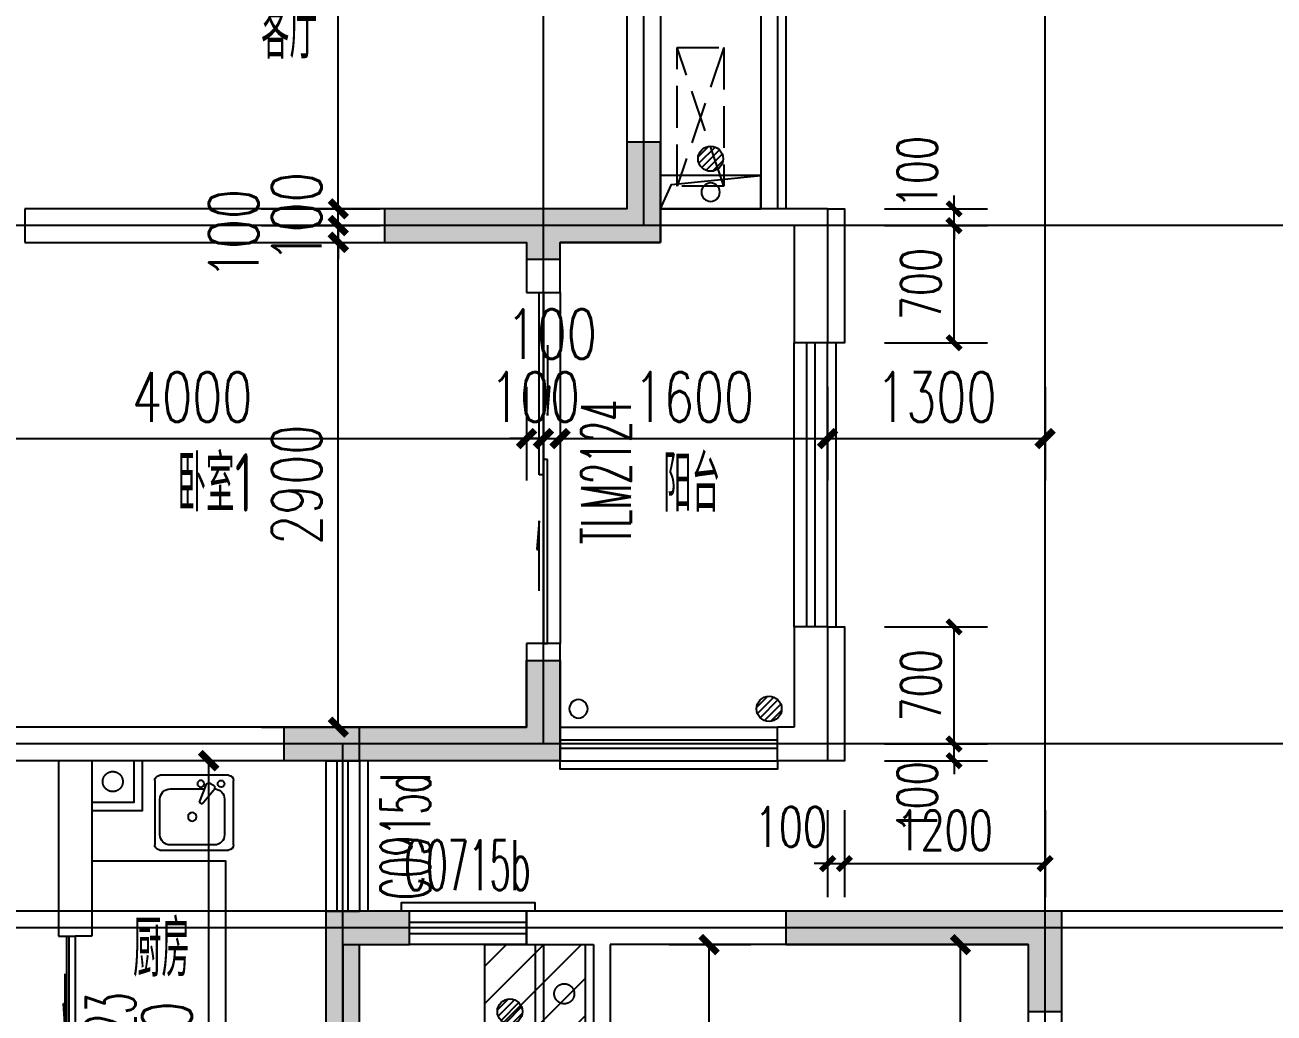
# Model space of a CAD drawing. Extents: x -59851 to 653804, y -249523 to 437614.
# Drawn here: x -2214 to 5256, y 17096 to 23006 of the extents above; entities that cross this region are included whole.
import ezdxf

# ---------------------------------------------------------------- set-up
doc = ezdxf.new("R2010")
doc.units = 0
doc.header["$LTSCALE"] = 1000
doc.header["$MEASUREMENT"] = 0
for name, pattern in [('CONTINOUS', [0]), ('DASH', [0.35, 0.25, -0.1]), ('PS', [3200, 1500, -200, 1500])]:
    doc.linetypes.add(name, pattern=pattern)
doc.layers.add('_S-PS(排水管)', color=255, linetype='Continuous', plot=False)
doc.layers.add('A-area(算半面积)', color=23, linetype='Continuous', plot=False)
for name, color, linetype in [('_S-空调立管', 7, 'Continuous'), ('A-Lvtry（卫生间）', 5, 'Continuous'), ('A-Lvtry（厨房）', 5, 'CONTINOUS'), ('A-外装饰线脚', 7, 'Continuous'), ('A-洞口', 105, 'Continuous'), ('A-空调室外机', 5, 'DASH'), ('A-第三道尺寸线', 105, 'Continuous'), ('A-线脚看线', 9, 'Continuous'), ('A-降板区域', 251, 'Continuous'), ('AE-FLOR', 151, 'Continuous'), ('DOTE', 16, 'Continuous'), ('NL', 5, 'Continuous'), ('PS', 6, 'PS'), ('PUB_HATCH', 8, 'Continuous'), ('PUB_TEXT', 7, 'Continuous'), ('WALL', 2, 'Continuous'), ('WINDOW', 4, 'Continuous'), ('WINDOW_TEXT', 7, 'Continuous'), ('剪力墙', 6, 'Continuous'), ('栏杆', 142, 'Continuous')]:
    doc.layers.add(name, color=color, linetype=linetype)
doc.layers.add('A-第四道尺寸线(线脚尺寸)', color=105, linetype='Continuous', lineweight=5)
doc.styles.add('_TCH_DIM_T3', font='SIMPLEX.shx', dxfattribs={"width": 0.705882, "bigfont": 'GBCBIG.shx'})
doc.styles.add('_TCH_WINDOW', font='SIMPLEX.shx', dxfattribs={"width": 0.7, "height": 3.5, "bigfont": 'GBCBIG.shx'})
doc.styles.get("Standard").update_dxf_attribs({"font": 'gbenor.shx', "width": 0.7, "bigfont": 'gbcbig.shx'})
doc.dimstyles.new('_TCH_ARCH&&100', dxfattribs={"dimtxt": 297.5, "dimasz": 100, "dimexe": 250, "dimexo": 300, "dimgap": 100, "dimtad": 1, "dimdec": 0, "dimzin": 0, "dimdsep": 46, "dimtxsty": '_TCH_DIM_T3', "dimblk": 'ARCHTICK', "dimcen": 0.09, "dimclrt": 7, "dimazin": 2, "dimtfac": 1, "dimtdec": 0, "dimtix": 1, "dimtmove": 2, "dimatfit": 3, "dimfxl": 0, "dimtolj": 1, "dimtzin": 0, "dimarcsym": 0})
doc.dimstyles.new('_TCH_ARCH&&80', dxfattribs={"dimtxt": 238, "dimasz": 80, "dimexe": 200, "dimexo": 240, "dimgap": 80, "dimtad": 1, "dimdec": 0, "dimzin": 0, "dimdsep": 46, "dimtxsty": '_TCH_DIM_T3', "dimblk": 'ARCHTICK', "dimcen": 0.09, "dimclrt": 7, "dimazin": 2, "dimtfac": 1, "dimtdec": 0, "dimtix": 1, "dimtmove": 2, "dimatfit": 3, "dimfxl": 0, "dimtolj": 1, "dimtzin": 0, "dimarcsym": 0})

# ---------------------------------------------------------------- blocks, each defined once
blk = doc.blocks.new('jgjlq030328')
at = {"layer": 'PUB_HATCH'}
for points in [[(-244735, 20811.9), (-244735, 21411.9), (-244935, 21411.9), (-244935, 21011.9), (-246385, 21011.9), (-246385, 20811.9), (-245535, 20811.9), (-245535, 20711.9), (-245335, 20711.9), (-245335, 20811.9)], [(-245335, 18311.9), (-245335, 17711.9), (-246985, 17711.9), (-246985, 17911.9), (-245535, 17911.9), (-245535, 18311.9)], [(-246235, 16811.9), (-246735, 16811.9), (-246735, 15161.9), (-246535, 15161.9), (-246535, 16611.9), (-246235, 16611.9)], [(-242335, 16211.9), (-242335, 16811.9), (-243985, 16811.9), (-243985, 16611.9), (-242535, 16611.9), (-242535, 16211.9)]]:
    blk.add_hatch(color=256, dxfattribs=at).paths.add_polyline_path(points)
at = {"layer": '剪力墙'}
for points in [[(-244735, 20811.9), (-244735, 21411.9), (-244935, 21411.9), (-244935, 21011.9), (-246385, 21011.9), (-246385, 20811.9), (-245535, 20811.9), (-245535, 20711.9), (-245335, 20711.9), (-245335, 20811.9)], [(-245335, 18311.9), (-245335, 17711.9), (-246985, 17711.9), (-246985, 17911.9), (-245535, 17911.9), (-245535, 18311.9)], [(-246235, 16811.9), (-246735, 16811.9), (-246735, 15161.9), (-246535, 15161.9), (-246535, 16611.9), (-246235, 16611.9)], [(-242335, 16211.9), (-242335, 16811.9), (-243985, 16811.9), (-243985, 16611.9), (-242535, 16611.9), (-242535, 16211.9)]]:
    blk.add_lwpolyline(points, close=True, dxfattribs=at)
blk = doc.blocks.new('zhouxianssceng0329')
at = {"layer": 'DOTE'}
for p, q in [((886.3, 144298.2), (886.3, 156469.4)), ((1486.3, 147398.2), (1486.3, 156469.4)), ((3886.3, 132089.9), (3886.3, 156469.4)), ((5501.3, 147398.2), (-22013.7, 147398.2)), ((5501.3, 144298.2), (-3313.7, 144298.2)), ((-313.7, 132089.9), (-313.7, 144298.2)), ((5501.3, 143298.2), (-44988.6, 143298.2)), ((5501.3, 143198.2), (-3313.7, 143198.2))]:
    blk.add_line(p, q, dxfattribs=at)
blk = doc.blocks.new('t4')
at = {"layer": 'A-Lvtry（卫生间）'}
for p, q in [((3876514.8, 2551819.5), (3876514.8, 2552229.1)), ((3876545.3, 2552259.6), (3876931.4, 2552259.6)), ((3876961.9, 2552229.1), (3876961.9, 2551819.5)), ((3876545.3, 2552144.6), (3876545.3, 2551880.5)), ((3876819.6, 2552205.6), (3876606.3, 2552205.6)), ((3876790.3, 2552072.2), (3876875.1, 2552142)), ((3876800.4, 2552054.6), (3876790.3, 2552072.2)), ((3876903.3, 2552093.1), (3876800.4, 2552054.6)), ((3876880.6, 2551880.5), (3876880.6, 2552084.6)), ((3876913.8, 2552122.3), (3876905.6, 2552136.5)), ((3876931.4, 2551789), (3876545.3, 2551789)), ((3876606.3, 2551819.5), (3876819.6, 2551819.5))]:
    blk.add_line(p, q, dxfattribs=at)
for centre, major_axis, start_param, end_param in [((3876545.3, 2552229.1), (-21.6, 21.6), -0.785398, 0.785398), ((3876931.4, 2552229.1), (-21.6, 21.6), 3.926991, 5.497787), ((3876606.3, 2552144.6), (-43.1, 43.1), -0.785398, 0.785398), ((3876819.6, 2552144.6), (43.1, 43.1), 5.497787, 7.068583), ((3876888, 2552126.3), (14.4, 14.4), 6.021386, 7.757331), ((3876911.1, 2552185.3), (-14.4, 14.4), 4.712389, 10.995574), ((3876911.1, 2552063.4), (14.4, 14.4), 6.283185283893945, 12.56637059107353), ((3876896.2, 2552112.2), (-14.4, 14.4), 2.714645, 4.45059), ((3876713, 2552012.6), (18, 18), 6.283185283897186, 12.56637059107677), ((3876606.3, 2551880.5), (-43.1, 43.1), 0.785398, 2.356194), ((3876819.6, 2551880.5), (-43.1, 43.1), 2.356194, 3.926991), ((3876545.3, 2551819.5), (21.6, 21.6), 2.356194, 3.926991), ((3876931.4, 2551819.5), (-21.6, 21.6), 2.356194, 3.926991)]:
    blk.add_ellipse(centre, major_axis=major_axis, ratio=1, start_param=start_param, end_param=end_param, dxfattribs=at)
blk = doc.blocks.new('$TCHSYS$WIN2D')
for p, q in [((-0.5, 0.5), (0.5, 0.5)), ((-0.5, 0.5), (-0.5, -0.5)), ((0.5, 0.5), (0.5, -0.5)), ((0.5, 0.1667), (-0.5, 0.1667)), ((0.5, -0.1667), (-0.5, -0.1667)), ((-0.5, -0.5), (0.5, -0.5))]:
    blk.add_line(p, q)
blk = doc.blocks.new('$DorLib2D$00000131')
at = {"color": 0, "linetype": 'Continuous'}
for p, q in [((0.15, 0.125), (0.2319, 0.1973)), ((0.2319, 0.1973), (0.2319, 0.125)), ((-0.5, 0.125), (-0.5, 0)), ((0.0192, 0.125), (-0.5, 0.125)), ((0.0192, 0), (0.0192, 0.125)), ((0.35, 0.125), (0.15, 0.125)), ((-0.5, 0), (0.0192, 0)), ((-0.024, 0), (0.5, 0)), ((-0.024, -0.125), (-0.024, 0)), ((0.5, 0), (0.5, -0.125)), ((-0.35, -0.125), (-0.15, -0.125)), ((-0.2319, -0.1973), (-0.2319, -0.125)), ((-0.15, -0.125), (-0.2319, -0.1973)), ((0.5, -0.125), (-0.024, -0.125))]:
    blk.add_line(p, q, dxfattribs=at)
blk = doc.blocks.new('_ArchTick')
at = {"color": 0, "linetype": 'ByBlock', "const_width": 0.4}
blk.add_lwpolyline([(-0.5, -0.5), (0.5, 0.5)], dxfattribs=at)
blk = doc.blocks.new('*D791')
at = {"layer": 'A-第三道尺寸线', "color": 0, "lineweight": -2, "transparency": 16777216}
for p, q in [((90062, 170234.8), (89410.7, 170234.8)), ((89660.7, 166634.8), (89660.7, 170234.8)), ((90062, 166634.8), (89410.7, 166634.8))]:
    blk.add_line(p, q, dxfattribs=at)
at = {"layer": 'Defpoints', "color": 0, "transparency": 16777216}
for p in [(89660.7, 170234.8), (90362, 170234.8), (90362, 166634.8)]:
    blk.add_point(p, dxfattribs=at)
at = {"layer": 'A-第三道尺寸线', "color": 0, "lineweight": -2, "transparency": 16777216, "xscale": 100, "yscale": 100, "zscale": 100}
for p, rotation in [((89660.7, 170234.8), 90), ((89660.7, 166634.8), 270)]:
    blk.add_blockref('_ArchTick', p, dxfattribs=dict(at, rotation=rotation))
at = {"layer": 'A-第三道尺寸线', "color": 7, "transparency": 16777216, "insert": (89412, 168434.8), "char_height": 297.5, "attachment_point": 5, "rotation": 90, "style": '_TCH_DIM_T3'}
blk.add_mtext('\\A1;3600', dxfattribs=at)
blk = doc.blocks.new('*D800')
at = {"layer": 'A-第三道尺寸线', "color": 0, "lineweight": -2, "transparency": 16777216}
for p, q in [((94439, 169134.8), (93906.7, 169134.8)), ((94156.7, 165434.8), (94156.7, 169134.8)), ((94439, 165434.8), (93906.7, 165434.8))]:
    blk.add_line(p, q, dxfattribs=at)
at = {"layer": 'Defpoints', "color": 0, "transparency": 16777216}
for p in [(94156.7, 169134.8), (94739, 169134.8), (94739, 165434.8)]:
    blk.add_point(p, dxfattribs=at)
at = {"layer": 'A-第三道尺寸线', "color": 0, "lineweight": -2, "transparency": 16777216, "xscale": 100, "yscale": 100, "zscale": 100}
for p, rotation in [((94156.7, 169134.8), 90), ((94156.7, 165434.8), 270)]:
    blk.add_blockref('_ArchTick', p, dxfattribs=dict(at, rotation=rotation))
at = {"layer": 'A-第三道尺寸线', "color": 7, "transparency": 16777216, "insert": (93908, 167284.8), "char_height": 297.5, "attachment_point": 5, "rotation": 90, "style": '_TCH_DIM_T3'}
blk.add_mtext('\\A1;3700', dxfattribs=at)
blk = doc.blocks.new('*D801')
at = {"layer": 'A-第三道尺寸线', "color": 0, "lineweight": -2, "transparency": 16777216}
for p, q in [((92414.9, 169134.8), (92903.1, 169134.8)), ((92653.2, 166634.8), (92653.1, 169134.8)), ((92415, 166634.8), (92903.2, 166634.8))]:
    blk.add_line(p, q, dxfattribs=at)
at = {"layer": 'Defpoints', "color": 0, "transparency": 16777216}
for p in [(92114.9, 169134.8), (92653.1, 169134.8), (92115, 166634.8)]:
    blk.add_point(p, dxfattribs=at)
at = {"layer": 'A-第三道尺寸线', "color": 0, "lineweight": -2, "transparency": 16777216, "xscale": 100, "yscale": 100, "zscale": 100}
for p, rotation in [((92653.1, 169134.8), 90.0034833089943), ((92653.2, 166634.8), 270.0034833089943)]:
    blk.add_blockref('_ArchTick', p, dxfattribs=dict(at, rotation=rotation))
at = {"layer": 'A-第三道尺寸线', "color": 7, "transparency": 16777216, "insert": (92901.9, 167884.8), "char_height": 297.5, "attachment_point": 5, "rotation": 270.00348, "style": '_TCH_DIM_T3'}
blk.add_mtext('\\A1;2500', dxfattribs=at)
blk = doc.blocks.new('ktswaj')
at = {"linetype": 'DASH'}
blk.add_lwpolyline([(15990.1, 179082.6), (15990.1, 178253.3), (16268.4, 178253.3), (16268.4, 179082.6)], close=True, dxfattribs=at)
for points in [[(15990.1, 179082.6), (16268.4, 178253.3)], [(15990.1, 178253.3), (16268.4, 179082.6)]]:
    blk.add_lwpolyline(points, dxfattribs=at)
blk = doc.blocks.new('*D803')
at = {"layer": 'A-第三道尺寸线', "color": 0, "lineweight": -2, "transparency": 16777216}
for p, q in [((6265.5, 175547.7), (6265.5, 174988)), ((10265.5, 175547.7), (10265.5, 174988)), ((6265.5, 175238), (10265.5, 175238))]:
    blk.add_line(p, q, dxfattribs=at)
at = {"layer": 'Defpoints', "color": 0, "transparency": 16777216}
for p in [(6265.5, 175847.7), (10265.5, 175847.7), (10265.5, 175238)]:
    blk.add_point(p, dxfattribs=at)
at = {"layer": 'A-第三道尺寸线', "color": 0, "lineweight": -2, "transparency": 16777216, "xscale": 100, "yscale": 100, "zscale": 100, "rotation": 180}
blk.add_blockref('_ArchTick', (6265.5, 175238), dxfattribs=at)
at = {"layer": 'A-第三道尺寸线', "color": 0, "lineweight": -2, "transparency": 16777216, "xscale": 100, "yscale": 100, "zscale": 100}
blk.add_blockref('_ArchTick', (10265.5, 175238), dxfattribs=at)
at = {"layer": 'A-第三道尺寸线', "color": 7, "transparency": 16777216, "insert": (8265.5, 175486.8), "char_height": 297.5, "attachment_point": 5, "style": '_TCH_DIM_T3'}
blk.add_mtext('\\A1;4000', dxfattribs=at)
blk = doc.blocks.new('*D804')
at = {"layer": 'A-第三道尺寸线', "color": 0, "lineweight": -2, "transparency": 16777216}
for p, q in [((10265.5, 175547.7), (10265.5, 174988)), ((10365.5, 175547.7), (10365.5, 174988)), ((10265.5, 175238), (10165.5, 175238)), ((10265.5, 175238), (10365.5, 175238)), ((10365.5, 175238), (10465.5, 175238))]:
    blk.add_line(p, q, dxfattribs=at)
at = {"layer": 'Defpoints', "color": 0, "transparency": 16777216}
for p in [(10265.5, 175847.7), (10365.5, 175847.7), (10365.5, 175238)]:
    blk.add_point(p, dxfattribs=at)
at = {"layer": 'A-第三道尺寸线', "color": 0, "lineweight": -2, "transparency": 16777216, "xscale": 100, "yscale": 100, "zscale": 100}
blk.add_blockref('_ArchTick', (10265.5, 175238), dxfattribs=at)
at = {"layer": 'A-第三道尺寸线', "color": 0, "lineweight": -2, "transparency": 16777216, "xscale": 100, "yscale": 100, "zscale": 100, "rotation": 180}
blk.add_blockref('_ArchTick', (10365.5, 175238), dxfattribs=at)
at = {"layer": 'A-第三道尺寸线', "color": 7, "transparency": 16777216, "insert": (10315.5, 175486.8), "char_height": 297.5, "attachment_point": 5, "style": '_TCH_DIM_T3'}
blk.add_mtext('\\A1;100', dxfattribs=at)
blk = doc.blocks.new('*D805')
at = {"layer": 'A-第三道尺寸线', "color": 0, "lineweight": -2, "transparency": 16777216}
for p, q in [((10365.5, 175547.7), (10365.5, 174988)), ((10465.5, 175547.7), (10465.5, 174988)), ((10365.5, 175238), (10265.5, 175238)), ((10365.5, 175238), (10465.5, 175238)), ((10465.5, 175238), (10565.5, 175238))]:
    blk.add_line(p, q, dxfattribs=at)
at = {"layer": 'Defpoints', "color": 0, "transparency": 16777216}
for p in [(10365.5, 175847.7), (10465.5, 175847.7), (10465.5, 175238)]:
    blk.add_point(p, dxfattribs=at)
at = {"layer": 'A-第三道尺寸线', "color": 0, "lineweight": -2, "transparency": 16777216, "xscale": 100, "yscale": 100, "zscale": 100}
blk.add_blockref('_ArchTick', (10365.5, 175238), dxfattribs=at)
at = {"layer": 'A-第三道尺寸线', "color": 0, "lineweight": -2, "transparency": 16777216, "xscale": 100, "yscale": 100, "zscale": 100, "rotation": 180}
blk.add_blockref('_ArchTick', (10465.5, 175238), dxfattribs=at)
at = {"layer": 'A-第三道尺寸线', "color": 7, "transparency": 16777216, "insert": (10415.5, 175863), "char_height": 297.5, "attachment_point": 5, "style": '_TCH_DIM_T3'}
blk.add_mtext('\\A1;100', dxfattribs=at)
blk = doc.blocks.new('*D806')
at = {"layer": 'A-第三道尺寸线', "color": 0, "lineweight": -2, "transparency": 16777216}
for p, q in [((10465.5, 175547.7), (10465.5, 174988)), ((12065.5, 175547.7), (12065.5, 174988)), ((10465.5, 175238), (12065.5, 175238))]:
    blk.add_line(p, q, dxfattribs=at)
at = {"layer": 'Defpoints', "color": 0, "transparency": 16777216}
for p in [(10465.5, 175847.7), (12065.5, 175847.7), (12065.5, 175238)]:
    blk.add_point(p, dxfattribs=at)
at = {"layer": 'A-第三道尺寸线', "color": 0, "lineweight": -2, "transparency": 16777216, "xscale": 100, "yscale": 100, "zscale": 100, "rotation": 180}
blk.add_blockref('_ArchTick', (10465.5, 175238), dxfattribs=at)
at = {"layer": 'A-第三道尺寸线', "color": 0, "lineweight": -2, "transparency": 16777216, "xscale": 100, "yscale": 100, "zscale": 100}
blk.add_blockref('_ArchTick', (12065.5, 175238), dxfattribs=at)
at = {"layer": 'A-第三道尺寸线', "color": 7, "transparency": 16777216, "insert": (11265.5, 175486.8), "char_height": 297.5, "attachment_point": 5, "style": '_TCH_DIM_T3'}
blk.add_mtext('\\A1;1600', dxfattribs=at)
blk = doc.blocks.new('*D807')
at = {"layer": 'A-第三道尺寸线', "color": 0, "lineweight": -2, "transparency": 16777216}
for p, q in [((12065.5, 175547.7), (12065.5, 174988)), ((13365.5, 175547.7), (13365.5, 174988)), ((12065.5, 175238), (13365.5, 175238))]:
    blk.add_line(p, q, dxfattribs=at)
at = {"layer": 'Defpoints', "color": 0, "transparency": 16777216}
for p in [(12065.5, 175847.7), (13365.5, 175847.7), (13365.5, 175238)]:
    blk.add_point(p, dxfattribs=at)
at = {"layer": 'A-第三道尺寸线', "color": 0, "lineweight": -2, "transparency": 16777216, "xscale": 100, "yscale": 100, "zscale": 100, "rotation": 180}
blk.add_blockref('_ArchTick', (12065.5, 175238), dxfattribs=at)
at = {"layer": 'A-第三道尺寸线', "color": 0, "lineweight": -2, "transparency": 16777216, "xscale": 100, "yscale": 100, "zscale": 100}
blk.add_blockref('_ArchTick', (13365.5, 175238), dxfattribs=at)
at = {"layer": 'A-第三道尺寸线', "color": 7, "transparency": 16777216, "insert": (12715.5, 175486.8), "char_height": 297.5, "attachment_point": 5, "style": '_TCH_DIM_T3'}
blk.add_mtext('\\A1;1300', dxfattribs=at)
blk = doc.blocks.new('*D811')
at = {"layer": 'A-第三道尺寸线', "color": 0, "lineweight": -2, "transparency": 16777216}
for p, q in [((8680, 180111.7), (9389.2, 180111.7)), ((9139.2, 176611.7), (9139.2, 180111.7)), ((8680, 176611.7), (9389.2, 176611.7))]:
    blk.add_line(p, q, dxfattribs=at)
at = {"layer": 'Defpoints', "color": 0, "transparency": 16777216}
for p in [(8380, 180111.7), (9139.2, 180111.7), (8380, 176611.7)]:
    blk.add_point(p, dxfattribs=at)
at = {"layer": 'A-第三道尺寸线', "color": 0, "lineweight": -2, "transparency": 16777216, "xscale": 100, "yscale": 100, "zscale": 100}
for p, rotation in [((9139.2, 180111.7), 90), ((9139.2, 176611.7), 270)]:
    blk.add_blockref('_ArchTick', p, dxfattribs=dict(at, rotation=rotation))
at = {"layer": 'A-第三道尺寸线', "color": 7, "transparency": 16777216, "insert": (8890.5, 178361.7), "char_height": 297.5, "attachment_point": 5, "rotation": 90, "style": '_TCH_DIM_T3'}
blk.add_mtext('\\A1;3500', dxfattribs=at)
blk = doc.blocks.new('*D812')
at = {"layer": 'A-第三道尺寸线', "color": 0, "lineweight": -2, "transparency": 16777216}
for p, q in [((9139.2, 176611.7), (9139.2, 176711.7)), ((8680, 176611.7), (9389.2, 176611.7)), ((9139.2, 176511.7), (9139.2, 176611.7)), ((8680, 176511.7), (9389.2, 176511.7)), ((9139.2, 176511.7), (9139.2, 176411.7))]:
    blk.add_line(p, q, dxfattribs=at)
at = {"layer": 'Defpoints', "color": 0, "transparency": 16777216}
for p in [(8380, 176611.7), (9139.2, 176611.7), (8380, 176511.7)]:
    blk.add_point(p, dxfattribs=at)
at = {"layer": 'A-第三道尺寸线', "color": 0, "lineweight": -2, "transparency": 16777216, "xscale": 100, "yscale": 100, "zscale": 100}
for p, rotation in [((9139.2, 176611.7), 270), ((9139.2, 176511.7), 90)]:
    blk.add_blockref('_ArchTick', p, dxfattribs=dict(at, rotation=rotation))
at = {"layer": 'A-第三道尺寸线', "color": 7, "transparency": 16777216, "insert": (8890.5, 176561.7), "char_height": 297.5, "attachment_point": 5, "rotation": 90, "style": '_TCH_DIM_T3'}
blk.add_mtext('\\A1;100', dxfattribs=at)
blk = doc.blocks.new('*D813')
at = {"layer": 'A-第三道尺寸线', "color": 0, "lineweight": -2, "transparency": 16777216}
for p, q in [((9139.2, 176511.7), (9139.2, 176611.7)), ((8680, 176511.7), (9389.2, 176511.7)), ((9139.2, 176411.7), (9139.2, 176511.7)), ((8680, 176411.7), (9389.2, 176411.7)), ((9139.2, 176411.7), (9139.2, 176311.7))]:
    blk.add_line(p, q, dxfattribs=at)
at = {"layer": 'Defpoints', "color": 0, "transparency": 16777216}
for p in [(8380, 176511.7), (9139.2, 176511.7), (8380, 176411.7)]:
    blk.add_point(p, dxfattribs=at)
at = {"layer": 'A-第三道尺寸线', "color": 0, "lineweight": -2, "transparency": 16777216, "xscale": 100, "yscale": 100, "zscale": 100}
for p, rotation in [((9139.2, 176511.7), 270), ((9139.2, 176411.7), 90)]:
    blk.add_blockref('_ArchTick', p, dxfattribs=dict(at, rotation=rotation))
at = {"layer": 'A-第三道尺寸线', "color": 7, "transparency": 16777216, "insert": (8514.2, 176461.7), "char_height": 297.5, "attachment_point": 5, "rotation": 90, "style": '_TCH_DIM_T3'}
blk.add_mtext('\\A1;100', dxfattribs=at)
blk = doc.blocks.new('*D814')
at = {"layer": 'A-第三道尺寸线', "color": 0, "lineweight": -2, "transparency": 16777216}
for p, q in [((8680, 176411.7), (9389.2, 176411.7)), ((9139.2, 173511.7), (9139.2, 176411.7)), ((8680, 173511.7), (9389.2, 173511.7))]:
    blk.add_line(p, q, dxfattribs=at)
at = {"layer": 'Defpoints', "color": 0, "transparency": 16777216}
for p in [(8380, 176411.7), (9139.2, 176411.7), (8380, 173511.7)]:
    blk.add_point(p, dxfattribs=at)
at = {"layer": 'A-第三道尺寸线', "color": 0, "lineweight": -2, "transparency": 16777216, "xscale": 100, "yscale": 100, "zscale": 100}
for p, rotation in [((9139.2, 176411.7), 90), ((9139.2, 173511.7), 270)]:
    blk.add_blockref('_ArchTick', p, dxfattribs=dict(at, rotation=rotation))
at = {"layer": 'A-第三道尺寸线', "color": 7, "transparency": 16777216, "insert": (8890.5, 174961.7), "char_height": 297.5, "attachment_point": 5, "rotation": 90, "style": '_TCH_DIM_T3'}
blk.add_mtext('\\A1;2900', dxfattribs=at)
blk = doc.blocks.new('ssxianjiao0329')
at = {"layer": 'A-外装饰线脚'}
for points in [[(2586.3, 147498.2), (2686.3, 147498.2), (2686.3, 146698.2), (2586.3, 146698.2)], [(2586.3, 144998.2), (2686.3, 144998.2), (2686.3, 144198.2), (2586.3, 144198.2)]]:
    blk.add_lwpolyline(points, dxfattribs=at)
at = {"layer": 'A-线脚看线'}
for points in [[(2286.3, 148698.2), (2336.3, 148698.2), (2336.3, 147498.2)], [(2636.3, 144998.2), (2636.3, 146698.2)], [(-163.7, 144198.2), (-163.7, 143298.2)], [(2286.3, 144198.2), (2286.3, 144148.2), (986.3, 144148.2), (986.3, 144198.2)], [(836.3, 143298.2), (836.3, 143348.2), (36.3, 143348.2), (36.3, 143298.2)]]:
    blk.add_lwpolyline(points, dxfattribs=at)
blk = doc.blocks.new('jfdsajjfjkjhhj')
at = {"layer": 'A-洞口'}
blk.add_lwpolyline([(-56303.8, 137588.3), (-56103.8, 137588.3), (-56103.8, 136988.3), (-56303.8, 136988.3)], close=True, dxfattribs=at)
blk.add_lwpolyline([(-56103.8, 137588.3), (-56249.2, 137521.8), (-56303.8, 136988.3)], dxfattribs=at)
blk = doc.blocks.new('huxingdongkoupiaochuangyangtai')
at = {"xscale": -1, "rotation": 90}
blk.add_blockref('jfdsajjfjkjhhj', (139174.6, 94484.6), dxfattribs=at)
blk = doc.blocks.new('*D485')
at = {"layer": 'A-第四道尺寸线(线脚尺寸)', "color": 0, "lineweight": -2, "transparency": 16777216}
for p, q in [((3342.3, 25498.2), (3342.3, 25578.2)), ((2926.3, 25498.2), (3542.3, 25498.2)), ((3342.3, 25398.2), (3342.3, 25498.2)), ((2926.3, 25398.2), (3542.3, 25398.2)), ((3342.3, 25398.2), (3342.3, 25318.2))]:
    blk.add_line(p, q, dxfattribs=at)
at = {"layer": 'Defpoints', "color": 0, "transparency": 16777216}
for p in [(2686.3, 25498.2), (3342.3, 25498.2), (2686.3, 25398.2)]:
    blk.add_point(p, dxfattribs=at)
at = {"layer": 'A-第四道尺寸线(线脚尺寸)', "color": 0, "lineweight": -2, "transparency": 16777216, "xscale": 80, "yscale": 80, "zscale": 80}
for p, rotation in [((3342.3, 25498.2), 270), ((3342.3, 25398.2), 90)]:
    blk.add_blockref('_ArchTick', p, dxfattribs=dict(at, rotation=rotation))
at = {"layer": 'A-第四道尺寸线(线脚尺寸)', "color": 7, "transparency": 16777216, "insert": (3122.3, 25178.2), "char_height": 238, "attachment_point": 5, "rotation": 90, "style": '_TCH_DIM_T3'}
blk.add_mtext('\\A1;100', dxfattribs=at)
blk = doc.blocks.new('*D486')
at = {"layer": 'A-第四道尺寸线(线脚尺寸)', "color": 0, "lineweight": -2, "transparency": 16777216}
for p, q in [((2926.3, 26198.2), (3542.3, 26198.2)), ((3342.3, 25498.2), (3342.3, 26198.2)), ((2926.3, 25498.2), (3542.3, 25498.2))]:
    blk.add_line(p, q, dxfattribs=at)
at = {"layer": 'Defpoints', "color": 0, "transparency": 16777216}
for p in [(2686.3, 26198.2), (3342.3, 26198.2), (2686.3, 25498.2)]:
    blk.add_point(p, dxfattribs=at)
at = {"layer": 'A-第四道尺寸线(线脚尺寸)', "color": 0, "lineweight": -2, "transparency": 16777216, "xscale": 80, "yscale": 80, "zscale": 80}
for p, rotation in [((3342.3, 26198.2), 90), ((3342.3, 25498.2), 270)]:
    blk.add_blockref('_ArchTick', p, dxfattribs=dict(at, rotation=rotation))
at = {"layer": 'A-第四道尺寸线(线脚尺寸)', "color": 7, "transparency": 16777216, "insert": (3143.3, 25848.2), "char_height": 238, "attachment_point": 5, "rotation": 90, "style": '_TCH_DIM_T3'}
blk.add_mtext('\\A1;700', dxfattribs=at)
blk = doc.blocks.new('*D487')
at = {"layer": 'A-第四道尺寸线(线脚尺寸)', "color": 0, "lineweight": -2, "transparency": 16777216}
for p, q in [((3342.3, 28698.2), (3342.3, 28778.2)), ((2926.3, 28698.2), (3542.3, 28698.2)), ((3342.3, 28598.2), (3342.3, 28698.2)), ((2926.3, 28598.2), (3542.3, 28598.2)), ((3342.3, 28598.2), (3342.3, 28518.2))]:
    blk.add_line(p, q, dxfattribs=at)
at = {"layer": 'Defpoints', "color": 0, "transparency": 16777216}
for p in [(2686.3, 28698.2), (3342.3, 28698.2), (2686.3, 28598.2)]:
    blk.add_point(p, dxfattribs=at)
at = {"layer": 'A-第四道尺寸线(线脚尺寸)', "color": 0, "lineweight": -2, "transparency": 16777216, "xscale": 80, "yscale": 80, "zscale": 80}
for p, rotation in [((3342.3, 28698.2), 270), ((3342.3, 28598.2), 90)]:
    blk.add_blockref('_ArchTick', p, dxfattribs=dict(at, rotation=rotation))
at = {"layer": 'A-第四道尺寸线(线脚尺寸)', "color": 7, "transparency": 16777216, "insert": (3122.3, 28918.2), "char_height": 238, "attachment_point": 5, "rotation": 90, "style": '_TCH_DIM_T3'}
blk.add_mtext('\\A1;100', dxfattribs=at)
blk = doc.blocks.new('*D488')
at = {"layer": 'A-第四道尺寸线(线脚尺寸)', "color": 0, "lineweight": -2, "transparency": 16777216}
for p, q in [((2926.3, 28598.2), (3542.3, 28598.2)), ((3342.3, 27898.2), (3342.3, 28598.2)), ((2926.3, 27898.2), (3542.3, 27898.2))]:
    blk.add_line(p, q, dxfattribs=at)
at = {"layer": 'Defpoints', "color": 0, "transparency": 16777216}
for p in [(2686.3, 28598.2), (3342.3, 28598.2), (2686.3, 27898.2)]:
    blk.add_point(p, dxfattribs=at)
at = {"layer": 'A-第四道尺寸线(线脚尺寸)', "color": 0, "lineweight": -2, "transparency": 16777216, "xscale": 80, "yscale": 80, "zscale": 80}
for p, rotation in [((3342.3, 28598.2), 90), ((3342.3, 27898.2), 270)]:
    blk.add_blockref('_ArchTick', p, dxfattribs=dict(at, rotation=rotation))
at = {"layer": 'A-第四道尺寸线(线脚尺寸)', "color": 7, "transparency": 16777216, "insert": (3143.3, 28248.2), "char_height": 238, "attachment_point": 5, "rotation": 90, "style": '_TCH_DIM_T3'}
blk.add_mtext('\\A1;700', dxfattribs=at)
blk = doc.blocks.new('*D489')
at = {"layer": 'A-第四道尺寸线(线脚尺寸)', "color": 0, "lineweight": -2, "transparency": 16777216}
for p, q in [((2686.3, 25102.5), (2686.3, 24582.5)), ((3886.3, 25102.5), (3886.3, 24582.5)), ((2686.3, 24782.5), (3886.3, 24782.5))]:
    blk.add_line(p, q, dxfattribs=at)
at = {"layer": 'Defpoints', "color": 0, "transparency": 16777216}
for p in [(2686.3, 25342.5), (3886.3, 25342.5), (3886.3, 24782.5)]:
    blk.add_point(p, dxfattribs=at)
at = {"layer": 'A-第四道尺寸线(线脚尺寸)', "color": 0, "lineweight": -2, "transparency": 16777216, "xscale": 80, "yscale": 80, "zscale": 80, "rotation": 180}
blk.add_blockref('_ArchTick', (2686.3, 24782.5), dxfattribs=at)
at = {"layer": 'A-第四道尺寸线(线脚尺寸)', "color": 0, "lineweight": -2, "transparency": 16777216, "xscale": 80, "yscale": 80, "zscale": 80}
blk.add_blockref('_ArchTick', (3886.3, 24782.5), dxfattribs=at)
at = {"layer": 'A-第四道尺寸线(线脚尺寸)', "color": 7, "transparency": 16777216, "insert": (3286.3, 24981.5), "char_height": 238, "attachment_point": 5, "style": '_TCH_DIM_T3'}
blk.add_mtext('\\A1;1200', dxfattribs=at)
blk = doc.blocks.new('*D490')
at = {"layer": 'A-第四道尺寸线(线脚尺寸)', "color": 0, "lineweight": -2, "transparency": 16777216}
for p, q in [((2586.3, 25102.5), (2586.3, 24582.5)), ((2686.3, 25102.5), (2686.3, 24582.5)), ((2586.3, 24782.5), (2506.3, 24782.5)), ((2586.3, 24782.5), (2686.3, 24782.5)), ((2686.3, 24782.5), (2766.3, 24782.5))]:
    blk.add_line(p, q, dxfattribs=at)
at = {"layer": 'Defpoints', "color": 0, "transparency": 16777216}
for p in [(2586.3, 25342.5), (2686.3, 25342.5), (2686.3, 24782.5)]:
    blk.add_point(p, dxfattribs=at)
at = {"layer": 'A-第四道尺寸线(线脚尺寸)', "color": 0, "lineweight": -2, "transparency": 16777216, "xscale": 80, "yscale": 80, "zscale": 80}
blk.add_blockref('_ArchTick', (2586.3, 24782.5), dxfattribs=at)
at = {"layer": 'A-第四道尺寸线(线脚尺寸)', "color": 0, "lineweight": -2, "transparency": 16777216, "xscale": 80, "yscale": 80, "zscale": 80, "rotation": 180}
blk.add_blockref('_ArchTick', (2686.3, 24782.5), dxfattribs=at)
at = {"layer": 'A-第四道尺寸线(线脚尺寸)', "color": 7, "transparency": 16777216, "insert": (2366.3, 25002.5), "char_height": 238, "attachment_point": 5, "style": '_TCH_DIM_T3'}
blk.add_mtext('\\A1;100', dxfattribs=at)
blk = doc.blocks.new('_LV13')
at = {"color": 0}
for p, q in [((-0.071, 0.495), (-0.495, 0.071)), ((0.183, 0.465), (-0.465, -0.183)), ((0.354, 0.354), (-0.354, -0.354)), ((0.465, 0.183), (-0.183, -0.465)), ((0.495, -0.071), (0.071, -0.495))]:
    blk.add_line(p, q, dxfattribs=at)
blk.add_circle((0, 0), 0.5)
blk = doc.blocks.new('jfdsajkjke50505')
at = {"layer": 'NL', "ltscale": 0.5, "extrusion": (0, 0, -1), "xscale": -150, "yscale": 150, "zscale": -150}
blk.add_blockref('_LV13', (93101.1, 53829.8), dxfattribs=at)
blk = doc.blocks.new('jfajjkjkjh')
at = {"layer": '_S-PS(排水管)'}
blk.add_lwpolyline([(-74953.3, 51730.6, 1), (-75063.3, 51730.6, 1)], format="xyb", close=True, dxfattribs=at)
at = {"layer": '_S-空调立管'}
blk.add_lwpolyline([(-74163.3, 54820.6, 1), (-74273.3, 54820.6, 1)], format="xyb", close=True, dxfattribs=at)
at = {"layer": 'NL', "ltscale": 0.5, "extrusion": (0, 0, -1), "xscale": -150, "yscale": 150, "zscale": -150}
for p in [(74218.3, 55020.6), (73868.3, 51730.6)]:
    blk.add_blockref('_LV13', p, dxfattribs=at)
blk = doc.blocks.new('a5huxing0323')
at = {"layer": 'A-降板区域'}
h = blk.add_hatch(dxfattribs=at)
h.set_pattern_fill('ANSI31', color=256, scale=100)
h.set_pattern_definition([(45, (89126.37, 0.02), (-112.2532, 112.2532), [])])
h.paths.add_polyline_path([(91912, 169134.8), (91912, 166684.8), (91312, 166684.8), (91312, 169134.8)])
at = {"layer": 'A-Lvtry（厨房）'}
blk.add_lwpolyline([(88962.3, 169634.8), (89762, 169634.8), (89762, 166634.8)], dxfattribs=at)
at = {"layer": 'A-降板区域'}
blk.add_lwpolyline([(91912, 169134.8), (91912, 166684.8), (91312, 166684.8), (91312, 169134.8)], close=True, dxfattribs=at)
at = {"layer": 'PS', "ltscale": 0.5}
for centre in [(89087, 170109.8), (91787, 168840.8)]:
    blk.add_circle(centre, 60, dxfattribs=at)
at = {"layer": 'WALL'}
for p, q in [((88862, 170434.8), (87362, 170434.8)), ((90562, 170434.8), (88862, 170434.8)), ((90562, 170234.8), (90562, 170434.8)), ((88762, 170234.8), (87562, 170234.8)), ((88762, 170234.8), (88762, 169184.8)), ((88962, 170234.8), (88962, 169184.8)), ((90362, 170234.8), (88962, 170234.8)), ((90362, 170234.8), (90562, 170234.8)), ((90562, 169334.8), (90362, 169334.8)), ((90362, 169334.8), (90362, 169234.8)), ((90862, 169334.8), (90562, 169334.8)), ((90862, 169134.8), (90862, 169334.8)), ((91962, 169334.8), (91562, 169334.8)), ((91562, 169334.8), (91562, 169134.8)), ((94762, 169334.8), (91962, 169334.8)), ((94762, 168034.8), (94762, 169334.8)), ((88762, 169184.8), (88862, 169184.8)), ((88962, 169184.8), (88862, 169184.8)), ((90362, 169234.8), (90362, 166634.8)), ((90462, 169134.8), (90462, 166634.8)), ((90462, 169134.8), (90862, 169134.8)), ((91562, 169134.8), (91962, 169134.8)), ((91962, 169134.8), (91962, 166634.8)), ((94562, 169134.8), (92062, 169134.8)), ((92062, 169134.8), (92062, 166634.8)), ((94562, 169134.8), (94562, 168034.8))]:
    blk.add_line(p, q, dxfattribs=at)
for points in [[(89262, 170234.8), (89262, 169934.8), (88962, 169934.8)], [(89212, 170234.8), (89212, 169984.8), (88962, 169984.8)], [(91612, 169134.8), (91612, 168334.8), (91962, 168334.8)], [(91662, 169134.8), (91662, 168384.8), (91962, 168384.8)]]:
    blk.add_lwpolyline(points, dxfattribs=at)
at = {"layer": 'WINDOW'}
blk.add_line((88862, 169184.8), (88862, 167684.8), dxfattribs=at)
at = {"layer": 'A-Lvtry（厨房）', "xscale": -1, "rotation": 270}
blk.add_blockref('t4', (-2462450.2, -3706814.5), dxfattribs=at)
at = {"layer": 'WINDOW'}
ref = blk.add_blockref('$TCHSYS$WIN2D', (90462, 169784.8), dxfattribs=dict(at, xscale=-900, yscale=200, zscale=900, rotation=90))
ref.add_attrib('A', 'C0915d', (90985.8, 169403.3), dxfattribs={"layer": 'WINDOW_TEXT', "height": 297.5, "rotation": 90, "style": '_TCH_WINDOW', "width": 0.494118})
ref = blk.add_blockref('$TCHSYS$WIN2D', (91212, 169234.8), dxfattribs=dict(at, xscale=700, yscale=200, zscale=700, rotation=180))
ref.add_attrib('A', 'C0715b', (90830.5, 169461), dxfattribs={"layer": 'WINDOW_TEXT', "height": 297.5, "style": '_TCH_WINDOW', "width": 0.494118})
ref = blk.add_blockref('$DorLib2D$00000131', (88812, 168434.8), dxfattribs=dict(at, xscale=1500, yscale=100, zscale=-1500, rotation=90))
ref.add_attrib('A', 'TLM1523', (89222.5, 167983.3), dxfattribs={"layer": 'WINDOW_TEXT', "height": 297.5, "rotation": 90, "style": '_TCH_WINDOW', "width": 0.494118})
at = {"layer": 'PUB_TEXT', "width": 0.7}
blk.add_text('厨房', height=337.59, dxfattribs=at).set_placement((89208.3, 168942.9))
at = {"layer": 'A-第三道尺寸线'}
for p1, p2, distance, picture, middle in [((90362, 166634.8), (90362, 170234.8), 701.3, '*D791', (89412, 168434.8)), ((92115, 166634.8), (92114.9, 169134.8), -538.2, '*D801', (92901.9, 167884.8)), ((94739, 165434.8), (94739, 169134.8), 582.3, '*D800', (93908, 167284.8))]:
    dim = blk.add_aligned_dim(p1=p1, p2=p2, distance=distance, dimstyle='_TCH_ARCH&&100', dxfattribs=at)
    dim.commit()
    dim.dimension.update_dxf_attribs({"geometry": picture, "text_midpoint": middle})
blk = doc.blocks.new('a6huxing 0323')
at = {"layer": 'AE-FLOR'}
for points in [[(11865.5, 174111.7), (11865.5, 175811.7)], [(12065.5, 174111.7), (12065.5, 175811.7)], [(10465.5, 173511.7), (11765.5, 173511.7)], [(10465.5, 173311.7), (11765.5, 173311.7)]]:
    blk.add_lwpolyline(points, dxfattribs=at)
at = {"layer": 'WALL'}
for p, q in [((10865.5, 177911.7), (10865.5, 176611.7)), ((11065.5, 177811.7), (11065.5, 176411.7)), ((10365.5, 176611.7), (7265.5, 176611.7)), ((7265.5, 176611.7), (7265.5, 176411.7)), ((10865.5, 176611.7), (10365.5, 176611.7)), ((12065.5, 176611.7), (11065.5, 176611.7)), ((11065.5, 176511.7), (11065.5, 176611.7)), ((12065.5, 176611.7), (12065.5, 175811.7)), ((11865.5, 176511.7), (11065.5, 176511.7)), ((11865.5, 176511.7), (11865.5, 175811.7)), ((7265.5, 176411.7), (10265.5, 176411.7)), ((10265.5, 176411.7), (10265.5, 176111.7)), ((10465.5, 176111.7), (10465.5, 176411.7)), ((11065.5, 176411.7), (10465.5, 176411.7)), ((10265.5, 176111.7), (10465.5, 176111.7)), ((12065.5, 175811.7), (11865.5, 175811.7)), ((11865.5, 174111.7), (11865.5, 173511.7)), ((12065.5, 174111.7), (11865.5, 174111.7)), ((12065.5, 174111.7), (12065.5, 173311.7)), ((10465.5, 174011.7), (10265.5, 174011.7)), ((10265.5, 174011.7), (10265.5, 173511.7)), ((10465.5, 173311.7), (10465.5, 174011.7)), ((10265.5, 173511.7), (6265.5, 173511.7)), ((11865.5, 173511.7), (11765.5, 173511.7)), ((11765.5, 173311.7), (11765.5, 173511.7)), ((10465.5, 173311.7), (6065.5, 173311.7)), ((12065.5, 173311.7), (11765.5, 173311.7))]:
    blk.add_line(p, q, dxfattribs=at)
at = {"layer": 'WINDOW'}
blk.add_line((10465.5, 176111.7), (10465.5, 174011.7), dxfattribs=at)
at = {"layer": '栏杆'}
for points in [[(11665.5, 177811.7), (11665.5, 176611.7)], [(11765.5, 177811.7), (11765.5, 176611.7)], [(11940.5, 174111.7), (11940.5, 175811.7)], [(11990.5, 174111.7), (11990.5, 175811.7)], [(10465.5, 173436.7), (11765.5, 173436.7)], [(10465.5, 173386.7), (11765.5, 173386.7)]]:
    blk.add_lwpolyline(points, dxfattribs=at)
at = {"layer": 'A-空调室外机', "extrusion": (0, 0, -1), "zscale": -1}
blk.add_blockref('ktswaj', (-27433.9, -1506.2), dxfattribs=at)
at = {"layer": 'WINDOW'}
ref = blk.add_blockref('$DorLib2D$00000131', (10365.5, 175061.7), dxfattribs=dict(at, xscale=-2100, yscale=200, zscale=2100, rotation=90))
ref.add_attrib('A', 'TLM2124', (10889.3, 174606.7), dxfattribs={"layer": 'WINDOW_TEXT', "height": 297.5, "rotation": 90, "style": '_TCH_WINDOW', "width": 0.494118})
at = {"layer": 'PUB_TEXT', "width": 0.7}
for s, height, p in [('客厅', 337.59, (8677.2, 177510.4)), ('卧室', 337.59, (8177.8, 174800.2)), ('阳台', 337.59, (11082.6, 174800.2)), ('1', 350, (8521.8, 174800.2))]:
    blk.add_text(s, height=height, dxfattribs=at).set_placement(p)
at = {"layer": 'A-第三道尺寸线'}
for p1, p2, distance, picture, middle in [((8380, 176611.7), (8380, 180111.7), -759.2, '*D811', (8890.5, 178361.7)), ((8380, 176511.7), (8380, 176611.7), -759.2, '*D812', (8890.5, 176561.7)), ((8380, 173511.7), (8380, 176411.7), -759.2, '*D814', (8890.5, 174961.7)), ((6265.5, 175847.7), (10265.5, 175847.7), -609.7, '*D803', (8265.5, 175486.8)), ((10265.5, 175847.7), (10365.5, 175847.7), -609.7, '*D804', (10315.5, 175486.8)), ((10465.5, 175847.7), (12065.5, 175847.7), -609.7, '*D806', (11265.5, 175486.8)), ((12065.5, 175847.7), (13365.5, 175847.7), -609.7, '*D807', (12715.5, 175486.8))]:
    dim = blk.add_aligned_dim(p1=p1, p2=p2, distance=distance, dimstyle='_TCH_ARCH&&100', dxfattribs=at)
    dim.commit()
    dim.dimension.update_dxf_attribs({"geometry": picture, "text_midpoint": middle})
for base, p1, p2, angle, picture, middle in [((9139.2, 176511.7), (8380, 176411.7), (8380, 176511.7), 90, '*D813', (8514.2, 176461.7)), ((10465.5, 175238), (10365.5, 175847.7), (10465.5, 175847.7), 0, '*D805', (10415.5, 175863))]:
    dim = blk.add_linear_dim(base=base, p1=p1, p2=p2, angle=angle, dimstyle='_TCH_ARCH&&100', dxfattribs=at)
    dim.commit()
    dim.dimension.update_dxf_attribs({"geometry": picture, "text_midpoint": middle, "dimtype": 129})
blk = doc.blocks.new('1213fxianjiao0427')
at = {"layer": 'A-第四道尺寸线(线脚尺寸)'}
for base, p1, p2, angle, picture, middle in [((3342.3, 28698.2), (2686.3, 28598.2), (2686.3, 28698.2), 90, '*D487', (3122.3, 28918.2)), ((3342.3, 25498.2), (2686.3, 25398.2), (2686.3, 25498.2), 90, '*D485', (3122.3, 25178.2)), ((2686.3, 24782.5), (2586.3, 25342.5), (2686.3, 25342.5), 0, '*D490', (2366.3, 25002.5))]:
    dim = blk.add_linear_dim(base=base, p1=p1, p2=p2, angle=angle, dimstyle='_TCH_ARCH&&80', dxfattribs=at)
    dim.commit()
    dim.dimension.update_dxf_attribs({"geometry": picture, "text_midpoint": middle, "dimtype": 129})
for p1, p2, distance, picture, middle in [((2686.3, 27898.2), (2686.3, 28598.2), -656, '*D488', (3143.3, 28248.2)), ((2686.3, 25498.2), (2686.3, 26198.2), -656, '*D486', (3143.3, 25848.2)), ((2686.3, 25342.5), (3886.3, 25342.5), -560, '*D489', (3286.3, 24981.5))]:
    dim = blk.add_aligned_dim(p1=p1, p2=p2, distance=distance, dimstyle='_TCH_ARCH&&80', dxfattribs=at)
    dim.commit()
    dim.dimension.update_dxf_attribs({"geometry": picture, "text_midpoint": middle})

msp = doc.modelspace()

# ---------------------------------------------------------------- block references
msp.add_blockref('zhouxianssceng0329', (0, -125592.5))
at = {"layer": '剪力墙'}
msp.add_blockref('jgjlq030328', (246321.3, 893.8, 0), dxfattribs=at)

# ---------------------------------------------------------------- next in the draw order: block references
msp.add_blockref('a5huxing0323', (-90775.7, -151629.1))

# ---------------------------------------------------------------- next in the draw order: block references
msp.add_blockref('a6huxing 0323', (-9479.2, -154706))
at = {"layer": 'A-area(算半面积)'}
msp.add_blockref('jfdsajkjke50505', (93787.4, -36724.1), dxfattribs=at)

# ---------------------------------------------------------------- next in the draw order: block references
for name, p in [('1213fxianjiao0427', (0, -6792.5)), ('ssxianjiao0329', (0, -125592.5)), ('huxingdongkoupiaochuangyangtai', (0, -128682.6))]:
    msp.add_blockref(name, p)
msp.add_blockref('jfajjkjkjh', (76104.6, -32814.8), dxfattribs=at)

doc.saveas('drawing.dxf')
